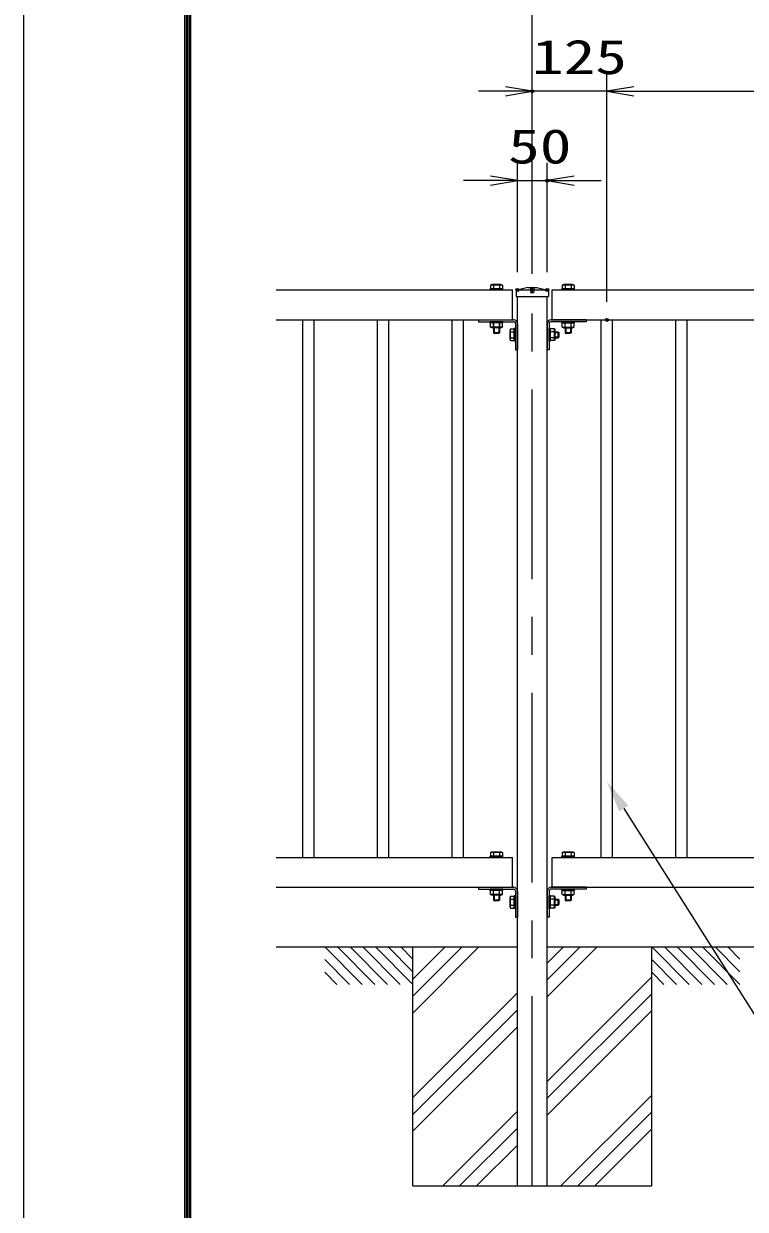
# Model space of a CAD drawing. Units: millimetres, scale not verified. Extents: x -4200 to 4200, y -2970 to 2970.
# Drawn here: x -4200 to -2991, y -1034 to 951 of the extents above; entities that cross this region are included whole.
import ezdxf
from ezdxf.enums import TextEntityAlignment as Align

# ---------------------------------------------------------------- set-up
doc = ezdxf.new("R2010")
doc.units = ezdxf.units.MM
doc.header["$LTSCALE"] = 10
doc.header["$PDMODE"] = 32
doc.header["$PDSIZE"] = 5
doc.linetypes.add('USER1', pattern=[50.8, 31.75, -6.35, 6.35, -6.35])
doc.linetypes.add('USER3', pattern=[1.125, 0.75, -0.125, 0.125, -0.125])
for name, color, linetype, lineweight in [('0-0_D-STR1', 1, 'Continuous', 25), ('0-1_D-BMK', 2, 'USER3', 13), ('0-2_D-STR4', 7, 'Continuous', 25), ('0-3_D-STR2', 7, 'Continuous', 13), ('0-4_D-BGD', 7, 'Continuous', 25), ('0-5_D-STR3', 3, 'Continuous', 13), ('0-6_D-STR-DIM', 7, 'Continuous', 13), ('0-7_0', 7, 'Continuous', 25), ('0-A_D-STR-TXT', 7, 'Continuous', 25), ('0-E_D-TTL', 7, 'Continuous', 25)]:
    doc.layers.add(name, color=color, linetype=linetype, lineweight=lineweight)
doc.layers.add('0-8_Defpoints', color=8, linetype='Continuous')
doc.styles.add('ＭＳ ゴシック', font='')
doc.styles.add('ＭＳ Ｐゴシック', font='')
doc.styles.get('ＭＳ ゴシック').set_extended_font_data('MS Gothic')
doc.styles.get('ＭＳ Ｐゴシック').set_extended_font_data('MS PGothic')

# ---------------------------------------------------------------- blocks, each defined once
blk = doc.blocks.new('DARROWS')
at = {"layer": '0-7_0'}
blk.add_line((0, 0), (-9.991, 0), dxfattribs=at)
blk.add_lwpolyline([(-10, -1.667), (0, 0), (-10, 1.667)], dxfattribs=at)
blk = doc.blocks.new('MLeader3')
at = {"layer": '0-A_D-STR-TXT'}
blk.add_lwpolyline([(-3194.81, -363.14), (-2839.98, -923.6), (-2731.98, -923.6)], dxfattribs=at)
blk.add_solid([(-3202.42, -367.96), (-3187.21, -358.33), (-3223.7, -317.52)], dxfattribs=at)
at = {"layer": '0-A_D-STR-TXT', "style": 'ＭＳ Ｐゴシック', "width": 0.9}
blk.add_text('格子\u3000□', height=58.56, dxfattribs=at).set_placement((-2708.06, -968.26), align=Align.BOTTOM_LEFT)
at = {"layer": '0-A_D-STR-TXT', "style": 'ＭＳ ゴシック'}
blk.add_text('19X19X1.6', height=51.95, dxfattribs=at).set_placement((-2420.34, -966.99), align=Align.BOTTOM_LEFT)

msp = doc.modelspace()

# ---------------------------------------------------------------- linework, layer by layer
at = {"layer": '0-0_D-STR1'}
for p, q in [((-3374.79, 502.92), (-3374.95, 493.92)), ((-3355.45, 508.92), (-3373.24, 504.84)), ((-3372.95, 504.9), (-3372.95, 504.92)), ((-3372.95, 504.92), (-3322.95, 504.92)), ((-3372.95, 504.92), (-3322.95, 504.92)), ((-3355.45, 508.92), (-3340.45, 508.92)), ((-3340.45, 508.92), (-3322.66, 504.84)), ((-3322.95, 504.9), (-3322.95, 504.92)), ((-3321.11, 502.92), (-3320.95, 493.92)), ((-3374.95, 493.92), (-3320.95, 493.92)), ((-3372.95, -995.08), (-3372.95, 493.92)), ((-3322.95, -995.08), (-3322.95, 493.92)), ((-3372.95, -995.08), (-3322.95, -995.08))]:
    msp.add_line(p, q, dxfattribs=at)
for centre, start, end in [((-3372.79, 502.89), 102.93782, 179), ((-3323.11, 502.89), 1, 77.06218)]:
    msp.add_arc(centre, 2, start, end, dxfattribs=at)
at = {"layer": '0-1_D-BMK', "linetype": 'USER1'}
msp.add_line((-3347.95, -995.08), (-3347.95, 507.02), dxfattribs=at)
at = {"layer": '0-2_D-STR4'}
for p, q in [((-3547.95, -595.08), (-3372.95, -595.08)), ((-3547.95, -995.08), (-3547.95, -595.08)), ((-3547.95, -677.38), (-3465.64, -595.08)), ((-3547.95, -705.67), (-3437.36, -595.08)), ((-3547.95, -649.1), (-3493.93, -595.08)), ((-3322.95, -595.08), (-3147.95, -595.08)), ((-3322.95, -650.37), (-3267.65, -595.08)), ((-3322.95, -678.66), (-3239.37, -595.08)), ((-3322.95, -622.09), (-3296.94, -596.08)), ((-3322.95, -820.08), (-3147.95, -645.08)), ((-3547.95, -847.09), (-3372.95, -672.09)), ((-3322.95, -848.36), (-3147.95, -673.36)), ((-3547.95, -875.37), (-3372.95, -700.37)), ((-3322.95, -876.65), (-3147.95, -701.65)), ((-3547.95, -903.66), (-3372.95, -728.66)), ((-3299.96, -995.08), (-3147.95, -843.07)), ((-3497.95, -995.08), (-3372.95, -870.08)), ((-3271.67, -995.08), (-3147.95, -871.35)), ((-3469.66, -995.08), (-3372.95, -898.36)), ((-3243.39, -995.08), (-3147.95, -899.64)), ((-3441.38, -995.08), (-3372.95, -926.65))]:
    msp.add_line(p, q, dxfattribs=at)
msp.add_lwpolyline([(-3547.95, -995.08), (-3147.95, -995.08), (-3147.95, -595.08)], dxfattribs=at)
at = {"layer": '0-3_D-STR2'}
for p, q in [((-3776.84, 504.92), (-3380.95, 504.92)), ((-3380.95, 454.92), (-3380.95, 504.92)), ((-3314.95, 504.92), (-1380.95, 504.92)), ((-3314.95, 454.92), (-3314.95, 504.92)), ((-3776.84, 454.92), (-3379.95, 454.92)), ((-3732.45, -445.08), (-3732.45, 454.92)), ((-3713.45, -445.08), (-3713.45, 454.92)), ((-3607.45, -445.08), (-3607.45, 454.92)), ((-3588.45, -445.08), (-3588.45, 454.92)), ((-3482.45, -445.08), (-3482.45, 454.92)), ((-3463.45, -445.08), (-3463.45, 454.92)), ((-3314.95, 454.92), (-1380.95, 454.92)), ((-3232.45, -445.08), (-3232.45, 454.92)), ((-3213.45, -445.08), (-3213.45, 454.92)), ((-3107.45, -445.08), (-3107.45, 454.92)), ((-3088.45, -445.08), (-3088.45, 454.92)), ((-3776.84, -445.08), (-3380.95, -445.08)), ((-3380.95, -495.08), (-3380.95, -445.08)), ((-3314.95, -445.08), (-1380.95, -445.08)), ((-3314.95, -495.08), (-3314.95, -445.08)), ((-3776.84, -495.08), (-3379.95, -495.08)), ((-3314.95, -495.08), (-1380.95, -495.08))]:
    msp.add_line(p, q, dxfattribs=at)
at = {"layer": '0-4_D-BGD'}
for p, q in [((-3776.84, -595.08), (-3547.95, -595.08)), ((-3695.67, -595.08), (-3632.8, -657.95)), ((-3674.46, -595.08), (-3611.59, -657.95)), ((-3653.25, -595.08), (-3590.38, -657.95)), ((-3632.03, -595.08), (-3569.16, -657.95)), ((-3610.82, -595.08), (-3547.95, -657.95)), ((-3589.61, -595.08), (-3547.95, -636.73)), ((-3568.39, -595.08), (-3547.95, -615.52)), ((-3147.95, -595.08), (-1547.95, -595.08)), ((-3147.95, -595.08), (-3085.08, -657.95)), ((-3126.74, -595.08), (-3063.87, -657.95)), ((-3105.52, -595.08), (-3042.65, -657.95)), ((-3084.31, -595.08), (-3021.44, -657.95)), ((-3063.1, -595.08), (-3000.22, -657.95)), ((-3041.88, -595.08), (-3000.22, -636.73)), ((-3020.67, -595.08), (-3000.22, -615.52)), ((-3695.67, -616.29), (-3654.02, -657.95)), ((-3147.95, -616.29), (-3106.29, -657.95)), ((-3695.67, -637.5), (-3675.23, -657.95)), ((-3147.95, -637.5), (-3127.5, -657.95))]:
    msp.add_line(p, q, dxfattribs=at)
at = {"layer": '0-5_D-STR3'}
for p, q in [((-3418.45, 504.92), (-3418.45, 506.92)), ((-3397.45, 506.92), (-3418.45, 506.92)), ((-3397.45, 504.92), (-3418.45, 504.92)), ((-3417.75, 513.03), (-3417.75, 506.92)), ((-3398.15, 513.03), (-3417.75, 513.03)), ((-3398.15, 506.92), (-3417.75, 506.92)), ((-3400.6, 513.92), (-3415.3, 513.92)), ((-3412.84, 513.03), (-3412.84, 506.92)), ((-3400.6, 513.92), (-3403.06, 513.92)), ((-3403.06, 513.03), (-3403.06, 506.92)), ((-3398.15, 513.03), (-3398.15, 506.92)), ((-3397.45, 504.92), (-3397.45, 506.92)), ((-3298.45, 504.92), (-3298.45, 506.92)), ((-3298.45, 506.92), (-3277.45, 506.92)), ((-3298.45, 504.92), (-3277.45, 504.92)), ((-3297.75, 513.03), (-3297.75, 506.92)), ((-3278.15, 513.03), (-3297.75, 513.03)), ((-3278.15, 506.92), (-3297.75, 506.92)), ((-3280.6, 513.92), (-3295.3, 513.92)), ((-3292.84, 513.03), (-3292.84, 506.92)), ((-3280.6, 513.92), (-3283.06, 513.92)), ((-3283.06, 513.03), (-3283.06, 506.92)), ((-3278.15, 513.03), (-3278.15, 506.92)), ((-3277.45, 504.92), (-3277.45, 506.92)), ((-3437.95, 454.92), (-3379.35, 454.92)), ((-3437.95, 454.92), (-3437.95, 451.72)), ((-3437.95, 451.72), (-3379.35, 451.72)), ((-3418.45, 449.72), (-3418.45, 451.72)), ((-3397.45, 451.72), (-3418.45, 451.72)), ((-3397.45, 449.72), (-3418.45, 449.72)), ((-3398.15, 449.72), (-3417.75, 449.72)), ((-3417.75, 442.62), (-3417.75, 449.72)), ((-3398.15, 442.62), (-3417.75, 442.62)), ((-3400.6, 441.72), (-3415.3, 441.72)), ((-3412.95, 449.72), (-3412.95, 442.53)), ((-3412.95, 441.72), (-3412.95, 433.42)), ((-3412.84, 442.62), (-3412.84, 449.72)), ((-3411.65, 441.72), (-3411.65, 432.12)), ((-3404.25, 441.72), (-3404.25, 432.12)), ((-3403.06, 442.62), (-3403.06, 449.72)), ((-3400.6, 441.72), (-3403.06, 441.72)), ((-3402.95, 449.72), (-3402.95, 442.53)), ((-3402.95, 441.72), (-3402.95, 433.42)), ((-3398.15, 442.62), (-3398.15, 449.72)), ((-3397.45, 449.72), (-3397.45, 451.72)), ((-3385.15, 422.58), (-3385.15, 437.27)), ((-3384.25, 439.72), (-3378.15, 439.72)), ((-3384.25, 420.12), (-3384.25, 439.72)), ((-3379.35, 454.92), (-3380.95, 454.92)), ((-3376.15, 440.42), (-3378.15, 440.42)), ((-3378.15, 419.42), (-3378.15, 440.42)), ((-3378.15, 420.12), (-3378.15, 439.72)), ((-3376.15, 448.52), (-3376.15, 404.92)), ((-3376.15, 419.42), (-3376.15, 440.42)), ((-3372.95, 448.52), (-3372.95, 404.92)), ((-3322.95, 448.52), (-3322.95, 404.92)), ((-3319.75, 448.52), (-3319.75, 404.92)), ((-3317.75, 440.42), (-3319.75, 440.42)), ((-3319.75, 419.42), (-3319.75, 440.42)), ((-3317.75, 419.42), (-3317.75, 440.42)), ((-3317.75, 420.12), (-3317.75, 439.72)), ((-3310.64, 439.72), (-3317.75, 439.72)), ((-3257.95, 454.92), (-3316.55, 454.92)), ((-3316.55, 454.92), (-3314.95, 454.92)), ((-3257.95, 451.72), (-3316.55, 451.72)), ((-3310.64, 420.12), (-3310.64, 439.72)), ((-3309.75, 422.58), (-3309.75, 437.27)), ((-3298.45, 449.72), (-3298.45, 451.72)), ((-3298.45, 451.72), (-3277.45, 451.72)), ((-3298.45, 449.72), (-3277.45, 449.72)), ((-3297.75, 449.72), (-3278.15, 449.72)), ((-3297.75, 442.62), (-3297.75, 449.72)), ((-3297.75, 442.62), (-3278.15, 442.62)), ((-3295.3, 441.72), (-3280.6, 441.72)), ((-3295.3, 441.72), (-3292.84, 441.72)), ((-3292.95, 441.72), (-3292.95, 433.42)), ((-3292.84, 442.62), (-3292.84, 449.72)), ((-3291.65, 441.72), (-3291.65, 432.12)), ((-3284.25, 441.72), (-3284.25, 432.12)), ((-3283.06, 442.62), (-3283.06, 449.72)), ((-3282.95, 441.72), (-3282.95, 433.42)), ((-3278.15, 442.62), (-3278.15, 449.72)), ((-3277.45, 449.72), (-3277.45, 451.72)), ((-3257.95, 454.92), (-3257.95, 451.72)), ((-3402.95, 433.42), (-3412.95, 433.42)), ((-3412.95, 433.42), (-3411.45, 431.92)), ((-3404.45, 431.92), (-3411.45, 431.92)), ((-3402.95, 433.42), (-3404.45, 431.92)), ((-3385.15, 422.58), (-3385.15, 425.03)), ((-3384.25, 434.82), (-3378.15, 434.82)), ((-3384.25, 425.03), (-3378.15, 425.03)), ((-3384.25, 420.12), (-3378.15, 420.12)), ((-3376.15, 419.42), (-3378.15, 419.42)), ((-3317.75, 419.42), (-3319.75, 419.42)), ((-3310.64, 434.82), (-3317.75, 434.82)), ((-3310.64, 425.03), (-3317.75, 425.03)), ((-3310.64, 420.12), (-3317.75, 420.12)), ((-3309.75, 434.92), (-3304.65, 434.92)), ((-3309.75, 433.62), (-3303.35, 433.62)), ((-3309.75, 426.22), (-3303.35, 426.22)), ((-3309.75, 422.58), (-3309.75, 425.03)), ((-3309.75, 424.92), (-3304.65, 424.92)), ((-3304.65, 424.92), (-3304.65, 434.92)), ((-3304.65, 434.92), (-3303.15, 433.42)), ((-3304.65, 424.92), (-3303.15, 426.42)), ((-3303.15, 426.42), (-3303.15, 433.42)), ((-3282.95, 433.42), (-3292.95, 433.42)), ((-3292.95, 433.42), (-3291.45, 431.92)), ((-3284.45, 431.92), (-3291.45, 431.92)), ((-3282.95, 433.42), (-3284.45, 431.92)), ((-3376.15, 404.92), (-3372.95, 404.92)), ((-3319.75, 404.92), (-3322.95, 404.92)), ((-3400.6, -436.08), (-3415.3, -436.08)), ((-3400.6, -436.08), (-3403.06, -436.08)), ((-3280.6, -436.08), (-3295.3, -436.08)), ((-3280.6, -436.08), (-3283.06, -436.08)), ((-3418.45, -445.08), (-3418.45, -443.08)), ((-3397.45, -443.08), (-3418.45, -443.08)), ((-3397.45, -445.08), (-3418.45, -445.08)), ((-3417.75, -436.97), (-3417.75, -443.08)), ((-3398.15, -436.97), (-3417.75, -436.97)), ((-3398.15, -443.08), (-3417.75, -443.08)), ((-3412.84, -436.97), (-3412.84, -443.08)), ((-3403.06, -436.97), (-3403.06, -443.08)), ((-3398.15, -436.97), (-3398.15, -443.08)), ((-3397.45, -445.08), (-3397.45, -443.08)), ((-3298.45, -445.08), (-3298.45, -443.08)), ((-3298.45, -443.08), (-3277.45, -443.08)), ((-3298.45, -445.08), (-3277.45, -445.08)), ((-3297.75, -436.97), (-3297.75, -443.08)), ((-3278.15, -436.97), (-3297.75, -436.97)), ((-3278.15, -443.08), (-3297.75, -443.08)), ((-3292.84, -436.97), (-3292.84, -443.08)), ((-3283.06, -436.97), (-3283.06, -443.08)), ((-3278.15, -436.97), (-3278.15, -443.08)), ((-3277.45, -445.08), (-3277.45, -443.08)), ((-3437.95, -495.08), (-3379.35, -495.08)), ((-3437.95, -495.08), (-3437.95, -498.28)), ((-3379.35, -495.08), (-3380.95, -495.08)), ((-3257.95, -495.08), (-3316.55, -495.08)), ((-3316.55, -495.08), (-3314.95, -495.08)), ((-3257.95, -495.08), (-3257.95, -498.28)), ((-3437.95, -498.28), (-3379.35, -498.28)), ((-3418.45, -500.28), (-3418.45, -498.28)), ((-3397.45, -498.28), (-3418.45, -498.28)), ((-3397.45, -500.28), (-3418.45, -500.28)), ((-3398.15, -500.28), (-3417.75, -500.28)), ((-3417.75, -507.38), (-3417.75, -500.28)), ((-3398.15, -507.38), (-3417.75, -507.38)), ((-3400.6, -508.28), (-3415.3, -508.28)), ((-3412.95, -508.28), (-3412.95, -516.58)), ((-3412.84, -507.38), (-3412.84, -500.28)), ((-3411.65, -508.28), (-3411.65, -517.88)), ((-3404.25, -508.28), (-3404.25, -517.88)), ((-3403.06, -507.38), (-3403.06, -500.28)), ((-3400.6, -508.28), (-3403.06, -508.28)), ((-3402.95, -508.28), (-3402.95, -516.58)), ((-3398.15, -507.38), (-3398.15, -500.28)), ((-3397.45, -500.28), (-3397.45, -498.28)), ((-3385.15, -527.42), (-3385.15, -512.73)), ((-3384.25, -510.28), (-3378.15, -510.28)), ((-3384.25, -529.88), (-3384.25, -510.28)), ((-3384.25, -515.18), (-3378.15, -515.18)), ((-3376.15, -509.58), (-3378.15, -509.58)), ((-3378.15, -530.58), (-3378.15, -509.58)), ((-3378.15, -529.88), (-3378.15, -510.28)), ((-3376.15, -501.48), (-3376.15, -545.08)), ((-3376.15, -530.58), (-3376.15, -509.58)), ((-3372.95, -501.48), (-3372.95, -545.08)), ((-3322.95, -501.48), (-3322.95, -545.08)), ((-3319.75, -501.48), (-3319.75, -545.08)), ((-3317.75, -509.58), (-3319.75, -509.58)), ((-3319.75, -530.58), (-3319.75, -509.58)), ((-3317.75, -530.58), (-3317.75, -509.58)), ((-3317.75, -529.88), (-3317.75, -510.28)), ((-3310.64, -510.28), (-3317.75, -510.28)), ((-3310.64, -515.18), (-3317.75, -515.18)), ((-3257.95, -498.28), (-3316.55, -498.28)), ((-3310.64, -529.88), (-3310.64, -510.28)), ((-3309.75, -527.42), (-3309.75, -512.73)), ((-3309.75, -515.08), (-3304.65, -515.08)), ((-3304.65, -525.08), (-3304.65, -515.08)), ((-3304.65, -515.08), (-3303.15, -516.58)), ((-3298.45, -500.28), (-3298.45, -498.28)), ((-3298.45, -498.28), (-3277.45, -498.28)), ((-3298.45, -500.28), (-3277.45, -500.28)), ((-3297.75, -500.28), (-3278.15, -500.28)), ((-3297.75, -507.38), (-3297.75, -500.28)), ((-3297.75, -507.38), (-3278.15, -507.38)), ((-3295.3, -508.28), (-3280.6, -508.28)), ((-3295.3, -508.28), (-3292.84, -508.28)), ((-3292.95, -508.28), (-3292.95, -516.58)), ((-3292.84, -507.38), (-3292.84, -500.28)), ((-3291.65, -508.28), (-3291.65, -517.88)), ((-3284.25, -508.28), (-3284.25, -517.88)), ((-3283.06, -507.38), (-3283.06, -500.28)), ((-3282.95, -508.28), (-3282.95, -516.58)), ((-3278.15, -507.38), (-3278.15, -500.28)), ((-3277.45, -500.28), (-3277.45, -498.28)), ((-3402.95, -516.58), (-3412.95, -516.58)), ((-3412.95, -516.58), (-3411.45, -518.08)), ((-3404.45, -518.08), (-3411.45, -518.08)), ((-3402.95, -516.58), (-3404.45, -518.08)), ((-3385.15, -527.42), (-3385.15, -524.97)), ((-3384.25, -524.97), (-3378.15, -524.97)), ((-3384.25, -529.88), (-3378.15, -529.88)), ((-3376.15, -530.58), (-3378.15, -530.58)), ((-3317.75, -530.58), (-3319.75, -530.58)), ((-3310.64, -524.97), (-3317.75, -524.97)), ((-3310.64, -529.88), (-3317.75, -529.88)), ((-3309.75, -516.38), (-3303.35, -516.38)), ((-3309.75, -523.78), (-3303.35, -523.78)), ((-3309.75, -527.42), (-3309.75, -524.97)), ((-3309.75, -525.08), (-3304.65, -525.08)), ((-3304.65, -525.08), (-3303.15, -523.58)), ((-3303.15, -523.58), (-3303.15, -516.58)), ((-3282.95, -516.58), (-3292.95, -516.58)), ((-3292.95, -516.58), (-3291.45, -518.08)), ((-3284.45, -518.08), (-3291.45, -518.08)), ((-3282.95, -516.58), (-3284.45, -518.08)), ((-3376.15, -545.08), (-3372.95, -545.08)), ((-3319.75, -545.08), (-3322.95, -545.08))]:
    msp.add_line(p, q, dxfattribs=at)
for centre, radius, start, end in [((-3415.3, 510.11), 3.81, 49.92558, 130.07442), ((-3407.95, 500.1), 13.82, 69.26918, 110.73082), ((-3400.6, 510.11), 3.81, 49.92558, 130.07442), ((-3295.3, 510.11), 3.81, 49.92558, 130.07442), ((-3287.95, 500.1), 13.82, 69.26918, 110.73082), ((-3280.6, 510.11), 3.81, 49.92558, 130.07442), ((-3415.3, 445.53), 3.81, 229.92558, 310.07442), ((-3407.95, 455.54), 13.82, 249.26918, 290.73082), ((-3400.6, 445.53), 3.81, 229.92558, 310.07442), ((-3381.34, 437.27), 3.81, 139.92558, 220.07442), ((-3379.35, 448.52), 6.4, 0, 90), ((-3379.35, 448.52), 3.2, 0, 90), ((-3316.55, 448.52), 6.4, 90, 180), ((-3316.55, 448.52), 3.2, 90, 180), ((-3313.56, 437.27), 3.81, 319.92558, 40.07442), ((-3295.3, 445.53), 3.81, 229.92558, 310.07442), ((-3287.95, 455.54), 13.82, 249.26918, 290.73082), ((-3280.6, 445.53), 3.81, 229.92558, 310.07442), ((-3371.33, 429.92), 13.82, 159.26918, 200.73082), ((-3381.34, 422.58), 3.81, 139.92558, 220.07442), ((-3323.57, 429.92), 13.82, 339.26918, 20.73082), ((-3313.56, 422.58), 3.81, 319.92558, 40.07442), ((-3415.3, -439.89), 3.81, 49.92558, 130.07442), ((-3407.95, -449.9), 13.82, 69.26918, 110.73082), ((-3400.6, -439.89), 3.81, 49.92558, 130.07442), ((-3295.3, -439.89), 3.81, 49.92558, 130.07442), ((-3287.95, -449.9), 13.82, 69.26918, 110.73082), ((-3280.6, -439.89), 3.81, 49.92558, 130.07442), ((-3379.35, -501.48), 6.4, 0, 90), ((-3316.55, -501.48), 6.4, 90, 180), ((-3415.3, -504.47), 3.81, 229.92558, 310.07442), ((-3407.95, -494.46), 13.82, 249.26918, 290.73082), ((-3400.6, -504.47), 3.81, 229.92558, 310.07442), ((-3381.34, -512.73), 3.81, 139.92558, 220.07442), ((-3371.33, -520.08), 13.82, 159.26918, 200.73082), ((-3379.35, -501.48), 3.2, 0, 90), ((-3316.55, -501.48), 3.2, 90, 180), ((-3313.56, -512.73), 3.81, 319.92558, 40.07442), ((-3323.57, -520.08), 13.82, 339.26918, 20.73082), ((-3295.3, -504.47), 3.81, 229.92558, 310.07442), ((-3287.95, -494.46), 13.82, 249.26918, 290.73082), ((-3280.6, -504.47), 3.81, 229.92558, 310.07442), ((-3381.34, -527.42), 3.81, 139.92558, 220.07442), ((-3313.56, -527.42), 3.81, 319.92558, 40.07442)]:
    msp.add_arc(centre, radius, start, end, dxfattribs=at)
at = {"layer": '0-6_D-STR-DIM'}
for p, q in [((-3347.95, 532.02), (-3347.95, 1015.52)), ((-3347.95, 537.02), (-3347.95, 867.7)), ((-3222.95, 484.92), (-3222.95, 867.7)), ((-3222.95, 484.92), (-3222.95, 867.7)), ((-3392.95, 837.7), (-3437.95, 837.7)), ((-3222.95, 837.7), (-3347.95, 837.7)), ((-3177.95, 837.7), (-1517.95, 837.7)), ((-3177.95, 837.7), (-3132.95, 837.7)), ((-3372.95, 534.92), (-3372.95, 717.98)), ((-3322.95, 534.92), (-3322.95, 717.98)), ((-3417.95, 687.98), (-3462.95, 687.98)), ((-3372.95, 687.98), (-3322.95, 687.98)), ((-3277.95, 687.98), (-3232.95, 687.98))]:
    msp.add_line(p, q, dxfattribs=at)
at = {"layer": '0-8_Defpoints'}
for p in [(-3347.95, 837.7), (-3322.95, 687.98), (-3372.95, 504.92), (-3347.95, 507.02), (-3347.95, 502.02), (-3322.95, 504.92), (-3222.95, 454.92)]:
    msp.add_point(p, dxfattribs=at)
at = {"layer": '0-E_D-TTL', "color": 2}
msp.add_lwpolyline([(-4199.68, 2970.23), (4200.32, 2970.23), (4200.32, -2969.77), (-4199.68, -2969.77)], close=True, dxfattribs=at)
at = {"layer": '0-E_D-TTL'}
for points in [[(-3929.68, 2750.23), (3930.32, 2750.23), (3930.32, -2749.77), (-3929.68, -2749.77)], [(-3927.18, 2747.73), (3927.82, 2747.73), (3927.82, -2747.27), (-3927.18, -2747.27)], [(-3924.68, 2745.23), (3925.32, 2745.23), (3925.32, -2744.77), (-3924.68, -2744.77)], [(-3922.18, 2742.73), (3922.82, 2742.73), (3922.82, -2742.27), (-3922.18, -2742.27)], [(-3919.68, 2740.23), (3920.32, 2740.23), (3920.32, -2739.77), (-3919.68, -2739.77)]]:
    msp.add_lwpolyline(points, close=True, dxfattribs=at)

# ---------------------------------------------------------------- block references
at = {"layer": '0-6_D-STR-DIM', "xscale": 4.5, "yscale": 4.5}
for p in [(-3347.95, 837.7), (-3372.95, 687.98)]:
    msp.add_blockref('DARROWS', p, dxfattribs=at)
at = {"layer": '0-6_D-STR-DIM', "xscale": 4.5, "yscale": 4.5, "rotation": 180}
for p in [(-3222.95, 837.7), (-3222.95, 837.7), (-3322.95, 687.98)]:
    msp.add_blockref('DARROWS', p, dxfattribs=at)
at = {"layer": '0-A_D-STR-TXT'}
msp.add_blockref('MLeader3', (0, 0), dxfattribs=at)

# ---------------------------------------------------------------- texts
at = {"layer": '0-6_D-STR-DIM', "style": 'ＭＳ ゴシック', "width": 1.35}
for s, p in [('125', (-3348.45, 849.1)), ('50', (-3388.45, 699.38))]:
    msp.add_text(s, height=57.7, dxfattribs=at).set_placement(p, align=Align.BOTTOM_LEFT)

doc.saveas('drawing.dxf')
